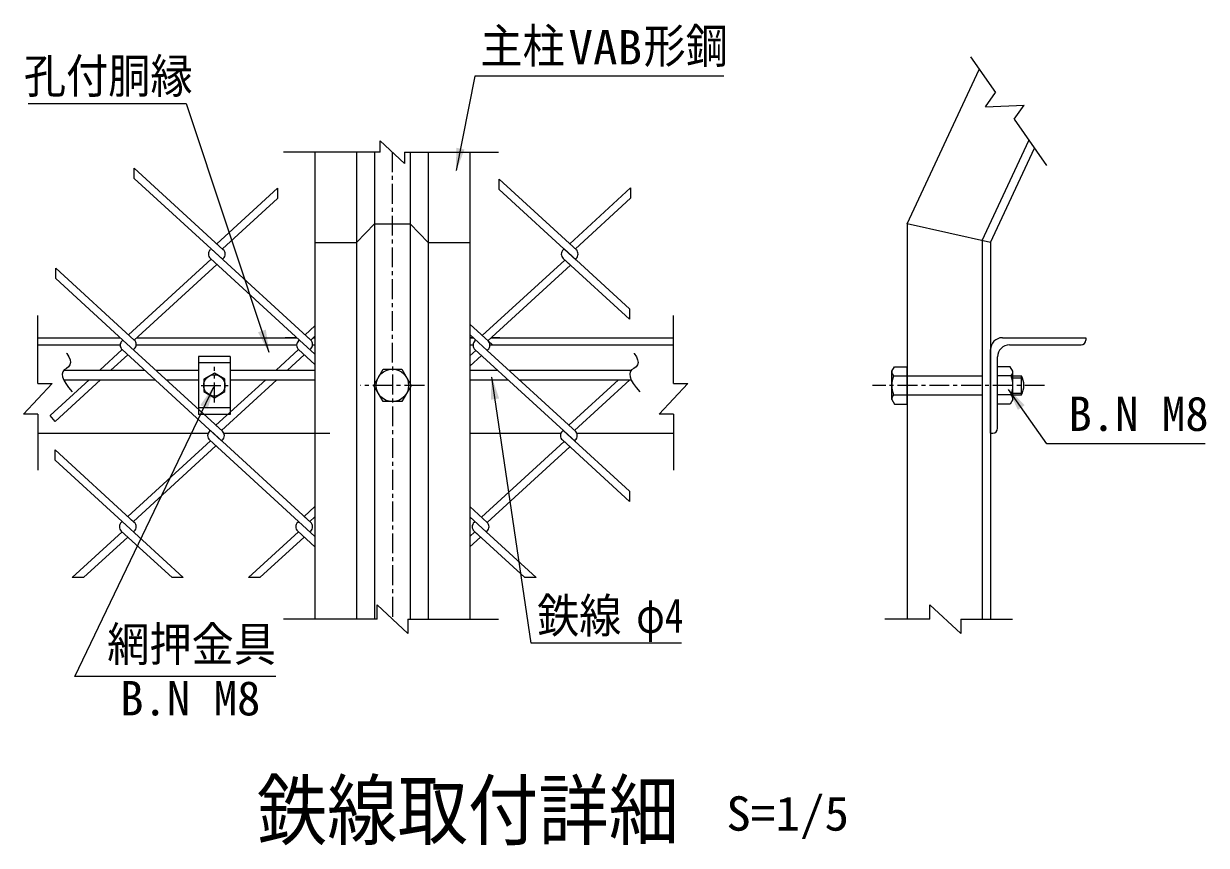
# Model space of a CAD drawing. Units: millimetres, scale not verified, with parts at other scales. Extents: x -4455 to 4455, y -3150 to 3150.
# Drawn here: x 1547 to 3035, y 374 to 1408 of the extents above; entities that cross this region are included whole.
import ezdxf
from ezdxf.enums import TextEntityAlignment as Align

# ---------------------------------------------------------------- set-up
doc = ezdxf.new("R2010")
doc.units = ezdxf.units.MM
doc.header["$LTSCALE"] = 20
doc.linetypes.add('DASHED', pattern=[7.5, 6, -1.5])
doc.linetypes.add('USER1', pattern=[2, 1.25, -0.25, 0.25, -0.25])
doc.layers.add('0-3_7詳細', color=7, linetype='Continuous', lineweight=18)
doc.styles.add('ＭＳ ゴシック', font='')
doc.styles.get('ＭＳ ゴシック').set_extended_font_data('MS Gothic')

msp = doc.modelspace()

# ---------------------------------------------------------------- linework, layer by layer
at = {"layer": '0-3_7詳細', "color": 4}
for p, q in [((2738.13, 1366.39), (2769.47, 1321.64)), ((2756.88, 1303.66), (2769.47, 1321.64)), ((2756.88, 1303.66), (2805.71, 1305.83)), ((2793.13, 1287.85), (2805.71, 1305.83)), ((2793.13, 1287.85), (2833.77, 1229.8)), ((2025.94, 1232.4), (1995.1, 1260.6)), ((1995.1, 1246.5), (1995.1, 1260.6)), ((1995.1, 1246.5), (1873.5, 1246.5)), ((2025.94, 1246.5), (2144.02, 1246.5)), ((2025.94, 1246.5), (2025.94, 1232.4)), ((1564.62, 955.28), (1564.62, 1040.86)), ((2364.31, 955.28), (2364.31, 1040.86)), ((1582.62, 955.28), (1546.62, 916.51)), ((1564.62, 955.28), (1582.62, 955.28)), ((1564.62, 916.51), (1546.62, 916.51)), ((1564.62, 916.51), (1564.62, 846.32)), ((2364.31, 916.51), (2346.31, 916.51)), ((2364.31, 916.51), (2364.31, 846.32)), ((2030.08, 640.41), (1991.31, 676.41)), ((1991.31, 658.41), (1991.31, 676.41)), ((2687.14, 658.41), (2687.14, 676.41)), ((2725.91, 640.41), (2687.14, 676.41)), ((1991.31, 658.41), (1873.5, 658.41)), ((2030.08, 658.41), (2144.02, 658.41)), ((2030.08, 658.41), (2030.08, 640.41)), ((2687.14, 658.41), (2630.58, 658.41)), ((2725.91, 658.41), (2791.19, 658.41)), ((2725.91, 658.41), (2725.91, 640.41))]:
    msp.add_line(p, q, dxfattribs=at)
at = {"layer": '0-3_7詳細'}
for p, q in [((2658.34, 1156.12), (2749.09, 1350.74)), ((2752.84, 1135.17), (2811.68, 1261.35)), ((2763.34, 1132.84), (2818.63, 1251.42)), ((1913.19, 1246.5), (1913.19, 1221.52)), ((1965.69, 1246.5), (1965.69, 1132.84)), ((1988.19, 1246.5), (1988.19, 1104.71)), ((2033.19, 1246.5), (2033.19, 1104.71)), ((2055.69, 1246.5), (2055.69, 1132.84)), ((2108.19, 1246.5), (2108.19, 787.3)), ((1913.19, 1221.52), (1913.19, 892.84)), ((1965.69, 1160.39), (1965.69, 1075.96)), ((1965.69, 1132.84), (1988.04, 1156.12)), ((1988.04, 1156.12), (2033.04, 1156.12)), ((2012.25, 1156.12), (2033.19, 1156.12)), ((2033.04, 1156.12), (2055.69, 1132.84)), ((2055.69, 1156.47), (2055.69, 1077.92)), ((2658.34, 1156.12), (2658.34, 658.41)), ((2763.34, 1132.84), (2658.34, 1156.12)), ((1913.19, 1132.84), (1965.69, 1132.84)), ((1965.69, 1132.84), (1965.69, 1012.84)), ((1988.19, 1139.77), (1988.19, 1096.58)), ((2033.19, 1135.85), (2033.19, 1098.54)), ((2055.69, 1132.84), (2055.69, 1012.84)), ((2055.69, 1132.84), (2108.19, 1132.84)), ((2752.84, 1135.17), (2752.84, 658.41)), ((2763.34, 1132.85), (2763.34, 658.41)), ((1988.19, 1104.71), (1988.19, 954.61)), ((2033.19, 1104.71), (2033.19, 954.61)), ((1564.62, 1012.84), (1668.45, 1012.84)), ((1689, 1012.84), (1890.48, 1012.84)), ((1890.48, 1012.84), (1875.69, 1012.84)), ((1911.03, 1012.84), (1913.19, 1012.84)), ((1913.19, 1012.84), (1911.03, 1012.84)), ((1913.19, 1014.83), (1913.19, 1012.84)), ((1965.69, 1012.84), (1965.69, 658.41)), ((2055.69, 1012.84), (2055.69, 658.41)), ((2108.19, 1016.79), (2108.19, 1012.84)), ((2108.19, 1012.84), (2112.5, 1012.84)), ((2112.5, 1012.84), (2108.19, 1012.84)), ((2145.69, 1012.84), (2135.2, 1012.84)), ((2135.2, 1012.84), (2364.31, 1012.84)), ((2778.34, 1012.85), (2883.34, 1012.85)), ((2883.34, 1012.85), (2883.34, 1009.85)), ((1564.62, 1003.84), (1668.13, 1003.84)), ((1688.24, 1003.84), (1890.15, 1003.84)), ((1910.27, 1003.84), (1913.19, 1003.84)), ((2108.19, 1003.84), (2112.18, 1003.84)), ((2133.38, 1003.84), (2364.31, 1003.84)), ((2763.34, 892.85), (2763.34, 997.85)), ((2787.34, 1003.85), (2877.34, 1003.85)), ((1806.54, 989.39), (1766.67, 989.39)), ((1766.67, 989.39), (1766.67, 916.3)), ((1806.54, 989.39), (1806.54, 916.3)), ((2772.34, 898.85), (2772.34, 988.85)), ((1597.34, 972.02), (1698.79, 972.02)), ((1713, 972.02), (1766.67, 972.02)), ((1806.54, 981.09), (1766.67, 981.09)), ((1806.54, 972.02), (1913.19, 972.02)), ((2108.19, 972.02), (2142.85, 972.02)), ((2157.06, 972.02), (2311.57, 972.02)), ((2639.14, 970.6), (2642.47, 976.36)), ((2639.14, 935.08), (2639.14, 970.6)), ((2642.47, 976.36), (2658.34, 976.36)), ((2788.22, 976.36), (2772.34, 976.36)), ((2791.54, 970.6), (2788.22, 976.36)), ((2791.54, 935.08), (2791.54, 970.6)), ((1596.81, 960.02), (1711.89, 960.02)), ((1726.1, 960.02), (1766.67, 960.02)), ((1806.54, 960.02), (1913.19, 960.02)), ((2108.19, 960.02), (2155.94, 960.02)), ((2170.15, 960.02), (2311.04, 960.02)), ((2641.2, 964.84), (2658.34, 964.84)), ((2789.48, 964.84), (2772.34, 964.84)), ((2791.54, 964.84), (2802.2, 964.84)), ((2802.2, 940.84), (2802.2, 964.84)), ((1773.21, 945.11), (1786.61, 937.38)), ((1786.61, 937.38), (1800.01, 945.11)), ((1988.19, 951.08), (1988.19, 658.41)), ((2033.19, 951.08), (2033.19, 658.41)), ((2641.2, 940.84), (2658.34, 940.84)), ((2789.48, 940.84), (2772.34, 940.84)), ((2791.54, 940.84), (2802.2, 940.84)), ((1806.54, 924.61), (1766.67, 924.6)), ((2639.14, 935.08), (2642.47, 929.32)), ((2791.54, 935.08), (2788.22, 929.32)), ((1806.54, 916.3), (1766.67, 916.3)), ((1564.62, 892.84), (1778.76, 892.84)), ((1798.57, 892.84), (1931.87, 892.84)), ((1913.19, 892.84), (1913.19, 800.32)), ((1988.19, 892.84), (1988.19, 869.05)), ((2033.19, 892.84), (2033.19, 869.05)), ((2055.69, 892.84), (2055.69, 848.43)), ((2108.19, 892.84), (2108.19, 787.3)), ((2108.19, 892.84), (2222.82, 892.84)), ((2242.62, 892.84), (2364.31, 892.84)), ((2763.34, 892.85), (2766.34, 892.85)), ((1965.69, 835.41), (1965.69, 658.41)), ((1913.19, 800.32), (1913.19, 762.53)), ((2108.19, 787.3), (2108.19, 762.53)), ((1913.19, 762.53), (1913.19, 658.41)), ((2108.19, 762.53), (2108.19, 658.41))]:
    msp.add_line(p, q, dxfattribs=at)
at = {"layer": '0-3_7詳細', "color": 1, "linetype": 'USER1'}
for p, q in [((2010.52, 1246.5), (2010.69, 658.41)), ((1786.61, 931.38), (1786.61, 976.04)), ((1769.84, 952.84), (1804.15, 952.84)), ((2050.99, 952.84), (1970.34, 952.84)), ((2831.46, 952.84), (2614.88, 952.84))]:
    msp.add_line(p, q, dxfattribs=at)
at = {"layer": '0-3_7詳細', "color": 3}
for p, q in [((1797.91, 1123.71), (1685.83, 1226.41)), ((1685.83, 1213.39), (1685.83, 1226.41)), ((1796.84, 1111.67), (1685.83, 1213.39)), ((2243.04, 1122.72), (2145.06, 1212.5)), ((2145.06, 1199.48), (2145.06, 1212.5)), ((1866.1, 1201.17), (1789.74, 1131.2)), ((1866.1, 1201.17), (1866.1, 1188.15)), ((2241.97, 1110.68), (2145.06, 1199.48)), ((2310.53, 1201.51), (2233.79, 1131.2)), ((2310.53, 1201.51), (2310.53, 1188.49)), ((1866.1, 1188.15), (1796.84, 1124.69)), ((2310.53, 1188.49), (2240.9, 1124.69)), ((1907.86, 1009.94), (1782.63, 1124.69)), ((2226.69, 1124.69), (2225.62, 1123.71)), ((2226.69, 1124.69), (2225.62, 1123.71)), ((2309.18, 1049.09), (2226.69, 1124.69)), ((1782.63, 1111.67), (1678.72, 1016.45)), ((1789.74, 1105.16), (1685.83, 1009.94)), ((1893.65, 1009.94), (1781.56, 1112.65)), ((1797.91, 1112.65), (1796.84, 1111.67)), ((2227.76, 1110.68), (2123.85, 1015.47)), ((2234.86, 1104.17), (2130.95, 1008.96)), ((2233.79, 1105.16), (2225.62, 1112.65)), ((2309.18, 1036.07), (2225.62, 1112.65)), ((2241.97, 1112.65), (2240.9, 1111.67)), ((2241.97, 1112.65), (2240.9, 1111.67)), ((1685.83, 1009.94), (1587.27, 1100.25)), ((2309.18, 1049.09), (2309.18, 1036.07)), ((1913.19, 1027.85), (1900.75, 1016.45)), ((2136.54, 1003.84), (2108.19, 1029.81)), ((1907.86, 1009.94), (1900.75, 1016.45)), ((1913.19, 1014.83), (1907.86, 1009.94)), ((2129.88, 996.92), (2108.19, 1016.79)), ((1670.55, 997.9), (1642.3, 972.02)), ((1671.62, 1009.94), (1670.55, 1008.96)), ((1671.62, 1009.94), (1670.55, 1008.96)), ((1795.77, 883.15), (1670.55, 997.9)), ((1796.84, 895.19), (1671.62, 1009.94)), ((1686.19, 999.22), (1684.76, 997.9)), ((1685.83, 998.88), (1684.76, 997.9)), ((1892.57, 997.9), (1864.33, 972.02)), ((1893.65, 1009.94), (1892.58, 1008.96)), ((1893.65, 1009.94), (1892.58, 1008.96)), ((1913.19, 979.01), (1892.58, 997.9)), ((1913.19, 992.03), (1893.65, 1009.94)), ((1907.85, 998.88), (1906.78, 997.9)), ((2115.67, 1009.94), (2114.6, 1008.96)), ((2115.67, 1009.94), (2114.6, 1008.96)), ((2240.9, 882.17), (2114.6, 997.9)), ((2131.32, 998.24), (2129.88, 996.92)), ((1677.65, 991.39), (1656.51, 972.02)), ((1899.68, 991.39), (1878.54, 972.02)), ((2115.67, 996.92), (2108.19, 990.06)), ((2122.78, 990.41), (2108.19, 977.04)), ((2241.97, 894.21), (2129.88, 996.92)), ((1629.21, 960.02), (1580.1, 915.02)), ((1851.23, 960.02), (1788.67, 902.69)), ((1865.44, 960.02), (1795.77, 896.17)), ((2295.29, 960.02), (2232.72, 902.69)), ((2309.5, 960.02), (2239.83, 896.17)), ((1781.56, 896.17), (1780.49, 895.19)), ((1781.56, 896.17), (1780.49, 895.19)), ((1907.85, 780.45), (1781.56, 896.17)), ((1796.84, 895.19), (1788.67, 902.69)), ((2225.62, 896.17), (2224.55, 895.19)), ((2225.62, 896.17), (2224.55, 895.19)), ((2309.18, 819.6), (2225.62, 896.17)), ((1781.56, 883.15), (1677.65, 787.94)), ((1892.57, 781.43), (1780.49, 884.13)), ((1796.84, 884.13), (1795.77, 883.15)), ((2226.69, 882.17), (2122.78, 786.96)), ((2232.72, 876.64), (2224.55, 884.13)), ((2309.18, 806.58), (2224.55, 884.13)), ((2240.9, 884.13), (2239.83, 883.15)), ((2240.9, 884.13), (2239.83, 883.15)), ((1685.83, 780.45), (1586.2, 871.74)), ((1586.2, 858.72), (1586.2, 871.74)), ((1788.67, 876.64), (1684.76, 781.43)), ((2233.79, 875.66), (2129.88, 780.45)), ((1670.55, 781.43), (1586.2, 858.72)), ((2309.18, 819.6), (2309.18, 806.58)), ((1913.19, 800.32), (1899.68, 787.94)), ((2129.88, 780.45), (2108.19, 800.32)), ((1670.55, 781.43), (1669.48, 780.45)), ((1670.55, 781.43), (1669.48, 780.45)), ((1747.55, 710.86), (1670.55, 781.43)), ((1685.83, 780.45), (1677.65, 787.94)), ((1892.57, 781.43), (1891.5, 780.45)), ((1892.57, 781.43), (1891.5, 780.45)), ((1913.19, 762.53), (1892.57, 781.43)), ((1907.85, 780.45), (1899.68, 787.94)), ((1913.19, 787.3), (1906.78, 781.43)), ((2128.81, 768.41), (2108.19, 787.3)), ((2114.6, 781.43), (2113.53, 780.45)), ((2114.6, 781.43), (2113.53, 780.45)), ((1670.55, 768.41), (1607.75, 710.86)), ((1677.65, 761.9), (1621.96, 710.86)), ((1733.34, 710.86), (1669.48, 769.39)), ((1685.83, 769.39), (1684.76, 768.41)), ((1892.57, 768.41), (1829.78, 710.86)), ((1899.68, 761.9), (1843.99, 710.86)), ((1913.19, 749.51), (1891.5, 769.39)), ((1907.85, 769.39), (1906.78, 768.41)), ((2114.6, 768.41), (2108.19, 762.53)), ((2121.71, 761.9), (2108.19, 749.51)), ((2177.4, 710.86), (2113.53, 769.39)), ((2121.71, 761.9), (2113.53, 769.39)), ((2129.88, 769.39), (2128.81, 768.41)), ((2129.88, 769.39), (2128.81, 768.41)), ((2191.61, 710.86), (2128.81, 768.41)), ((1621.96, 710.86), (1607.75, 710.86)), ((1747.55, 710.86), (1733.34, 710.86)), ((1843.99, 710.86), (1829.78, 710.86)), ((2191.61, 710.86), (2177.4, 710.86))]:
    msp.add_line(p, q, dxfattribs=at)
at = {"layer": '0-3_7詳細', "color": 3, "linetype": 'DASHED'}
for p, q in [((2658.34, 964.84), (2752.84, 964.84)), ((2658.34, 940.84), (2752.84, 940.84))]:
    msp.add_line(p, q, dxfattribs=at)
at = {"layer": '0-3_7詳細', "color": 1}
for p, q in [((2791.54, 962.44), (2803.41, 962.44)), ((2791.54, 943.24), (2803.41, 943.24))]:
    msp.add_line(p, q, dxfattribs=at)
at = {"layer": '0-3_7詳細'}
for points in [[(2427.9, 1342), (2114.55, 1342), (2090.85, 1223.53)], [(1552.14, 1307.77), (1751.23, 1307.77), (1855.34, 994.79)], [(1800.01, 945.11), (1800.01, 960.58), (1786.61, 968.31), (1773.21, 960.58), (1773.21, 945.11)], [(2642.47, 929.32), (2658.34, 929.32), (2658.34, 976.36)], [(2788.22, 929.32), (2772.34, 929.32), (2772.34, 976.36)], [(2374.53, 628.52), (2185.45, 628.52), (2135.69, 963.33)], [(1863.94, 586.21), (1610.96, 586.21), (1785.75, 951.04)], [(3033.44, 879.21), (2834.35, 879.21), (2785.96, 947.89)]]:
    msp.add_lwpolyline(points, dxfattribs=at)
at = {"layer": '0-3_7詳細', "color": 3}
for points in [[(1671.62, 1009.94), (1587.27, 1087.23), (1587.27, 1100.25)], [(1643.41, 960.02), (1586.2, 907.59), (1580.1, 915.02)]]:
    msp.add_lwpolyline(points, dxfattribs=at)
at = {"layer": '0-3_7詳細', "color": 4}
for points in [[(1600.54, 993.29), (1600.85, 992.9), (1603.51, 988.7), (1605.08, 984.94), (1605.55, 981.63), (1604.92, 978.75), (1603.2, 976.32), (1600.39, 974.33), (1597.56, 972.33), (1595.8, 969.84), (1595.12, 966.89), (1595.52, 963.46), (1596.98, 959.55), (1599.52, 955.17), (1603.14, 950.31), (1607.82, 944.97)], [(2314.77, 993.29), (2315.08, 992.9), (2317.75, 988.7), (2319.31, 984.94), (2319.78, 981.63), (2319.16, 978.75), (2317.44, 976.32), (2314.62, 974.33), (2311.79, 972.33), (2310.04, 969.84), (2309.36, 966.89), (2309.75, 963.46), (2311.22, 959.55), (2313.76, 955.17), (2317.37, 950.31), (2322.06, 944.97)], [(2364.31, 955.28), (2382.31, 955.28), (2346.31, 916.51)]]:
    msp.add_lwpolyline(points, dxfattribs=at)
at = {"layer": '0-3_7詳細', "color": 3}
msp.add_lwpolyline([(1987.17, 952.84), (1998.93, 973.21), (2022.45, 973.21), (2034.21, 952.84), (2022.45, 932.48), (1998.93, 932.48)], close=True, dxfattribs=at)
msp.add_circle((2010.69, 952.84), 20.4, dxfattribs=at)
at = {"layer": '0-3_7詳細'}
msp.add_circle((1786.61, 952.84), 13.4, dxfattribs=at)
at = {"layer": '0-3_7詳細', "color": 3}
for centre, start, end in [((1786.63, 1118.18), 132.5, 227.5), ((1792.84, 1118.18), 312.5, 47.5), ((2230.68, 1118.18), 132.5, 227.5), ((2236.9, 1118.18), 312.5, 47.5), ((1675.61, 1003.43), 132.5, 227.5), ((1680.76, 1004.41), 312.5, 47.5), ((1897.64, 1003.43), 132.5, 227.5), ((1902.79, 1004.41), 312.5, 47.5), ((2119.67, 1003.43), 132.5, 227.5), ((2125.89, 1003.43), 312.5, 47.5), ((1785.56, 889.66), 132.5, 227.5), ((1791.77, 889.66), 312.5, 47.5), ((2229.61, 889.66), 132.5, 227.5), ((2235.83, 889.66), 312.5, 47.5), ((1674.54, 774.92), 132.5, 227.5), ((1680.76, 774.92), 312.5, 47.5), ((1896.57, 774.92), 132.5, 227.5), ((1902.79, 774.92), 312.5, 47.5), ((2118.6, 774.92), 132.5, 227.5), ((2124.82, 774.92), 312.5, 47.5)]:
    msp.add_arc(centre, 7.5, start, end, dxfattribs=at)
at = {"layer": '0-3_7詳細'}
for centre, radius, start, end in [((2778.34, 997.85), 15, 90, 180), ((2787.34, 988.85), 15, 90, 180), ((2877.34, 1009.85), 6, 270, 0), ((2648.23, 970.6), 9.09, 180, 219.3382), ((2782.45, 970.6), 9.09, 320.6618, 0), ((2675.14, 952.84), 36, 160.52878, 199.47122), ((2755.54, 952.84), 36, 340.52878, 19.47122), ((2781.42, 952.84), 24, 330, 30), ((2648.23, 935.08), 9.09, 140.6618, 180), ((2782.45, 935.08), 9.09, 0, 39.3382), ((2766.34, 898.85), 6, 270, 0)]:
    msp.add_arc(centre, radius, start, end, dxfattribs=at)
for points in [[(2090.45, 1221.57), (2091.23, 1252.01), (2101.45, 1249.96)], [(1855.97, 992.89), (1841.56, 1019.71), (1851.44, 1023)], [(1786.61, 952.84), (1778.35, 923.54), (1768.95, 928.04)], [(2135.4, 965.31), (2144.96, 936.4), (2134.66, 934.87)], [(2784.81, 949.53), (2806.34, 928), (2797.83, 922)]]:
    msp.add_solid(points, dxfattribs=at)

# ---------------------------------------------------------------- texts
at = {"layer": '0-3_7詳細', "color": 3, "style": 'ＭＳ ゴシック'}
for s, width, p in [('主柱', 0.9, (2121.47, 1345.61)), ('VAB', 1.05, (2232.26, 1343.89)), ('形鋼', 0.9, (2326.73, 1345.61)), ('孔付胴縁', 0.9, (1546.85, 1307.87)), ('鉄線', 0.9, (2192.73, 628.47)), ('φ4', 0.8, (2317.65, 628.47)), ('網押金具', 0.9, (1651.73, 592.56)), ('S=1/5', 1.05, (2430.88, 379.34))]:
    msp.add_text(s, height=43.26, dxfattribs=dict(at, width=width)).set_placement(p, align=Align.BOTTOM_LEFT)
for p in [(2861.39, 882.58), (1668.05, 524.46)]:
    msp.add_text('B.N M8', height=43.26, dxfattribs=at).set_placement(p, align=Align.BOTTOM_LEFT)
at = {"layer": '0-3_7詳細', "style": 'ＭＳ ゴシック', "width": 0.9}
msp.add_text('鉄線取付詳細', height=72.14, dxfattribs=at).set_placement((1840.01, 360.35), align=Align.BOTTOM_LEFT)

doc.saveas('drawing.dxf')
